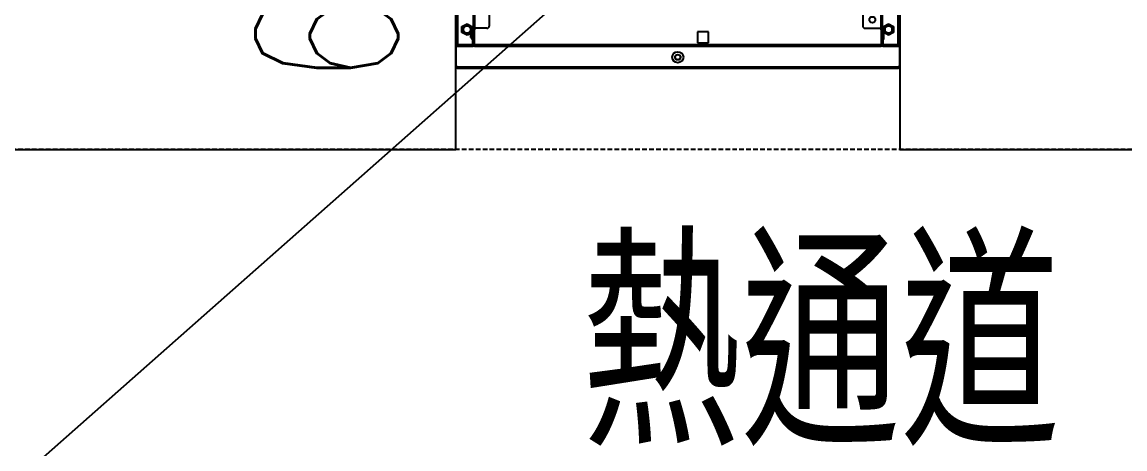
# Model space of a CAD drawing. Extents: x 225000 to 2157367, y 208400 to 840900.
# Drawn here: x 503179 to 504670, y 414998 to 415575 of the extents above; entities that cross this region are included whole.
import ezdxf

# ---------------------------------------------------------------- set-up
doc = ezdxf.new("R2010")
doc.units = 0
doc.header["$LTSCALE"] = 10
doc.linetypes.add('XFDP20-DC-PH1$0$HIDDEN2', pattern=[0.1875, 0.125, -0.0625])
for name, color, linetype in [('XFDP20-DC-PH1$0$A-EQ (PH2)', 15, 'XFDP20-DC-PH1$0$HIDDEN2'), ('XFM2Q20-DC$0$EQUIP', 22, 'Continuous'), ('XFM2Q20-DC$0$RACK-DC1-600X1200', 6, 'Continuous'), ('XFM2Q20-DC$0$RACK-DC1-洋基', 9, 'Continuous')]:
    doc.layers.add(name, color=color, linetype=linetype)
doc.styles.add('XFM2Q20-DC$0$XOL30-HVAC-EQ-L194205$0$Standard', font='txt.shx', dxfattribs={"width": 0.8, "bigfont": 'chineset.shx'})
pattern_1 = [(45, (-3953.437, -702.407), (-22.45064, 22.45064), [])]

# ---------------------------------------------------------------- blocks, each defined once
blk = doc.blocks.new('Data Center Layout_L20')
blk.add_line((511825.59, 222602.31), (498925.59, 211202.31))
blk = doc.blocks.new('XFDP20-DC-PH1')
at = {"layer": 'XFDP20-DC-PH1$0$A-EQ (PH2)', "ltscale": 5}
blk.add_lwpolyline([(509845.6, 215402.3), (500725.6, 215402.3), (500725.6, 216602.3), (509845.6, 216602.3)], close=True, dxfattribs=at)
blk = doc.blocks.new('XFM2Q20-DC$0$RACK-70W-一般型')
at = {"layer": 'XFM2Q20-DC$0$EQUIP'}
h = blk.add_hatch(dxfattribs=at)
h.set_pattern_fill('ANSI31', color=256, scale=10, style=0)
h.set_pattern_definition(pattern_1)
edge = h.paths.add_edge_path(flags=0)
edge.add_arc((-277, 1058), 2, 0, 90)
edge.add_line((-277, 1060), (-298, 1060))
edge.add_arc((-298, 1058), 2, 90, 180)
edge.add_line((-300, 1058), (-300, 1017))
edge.add_arc((-298, 1017), 2, 180, 270)
edge.add_line((-298, 1015), (-278.6, 1015))
edge.add_arc((-278.6, 1015), 0.001, 0, 90, ccw=False)
edge.add_line((-278.6, 1015), (-278.6, 995))
edge.add_line((-278.6, 995), (-276.6, 995))
edge.add_line((-276.6, 995), (-276.6, 1015))
edge.add_arc((-278.6, 1015), 2, 0, 90)
edge.add_line((-278.6, 1017), (-298, 1017))
edge.add_arc((-298, 1017), 0.001, 180, 270, ccw=False)
edge.add_line((-298, 1017), (-298, 1058))
edge.add_arc((-298, 1058), 0.001, 90, 180, ccw=False)
edge.add_line((-298, 1058), (-277, 1058))
edge.add_arc((-277, 1058), 0.001, 0, 90, ccw=False)
edge.add_line((-277, 1058), (-277, 1038))
edge.add_line((-277, 1038), (-275, 1038))
edge.add_line((-275, 1038), (-275, 1058))
h = blk.add_hatch(dxfattribs=at)
h.set_pattern_fill('ANSI31', color=256, scale=10, style=0)
h.set_pattern_definition(pattern_1)
edge = h.paths.add_edge_path(flags=0)
edge.add_line((278.6, 1015), (298, 1015))
edge.add_arc((298, 1017), 2, 270, 360)
edge.add_line((300, 1017), (300, 1058))
edge.add_arc((298, 1058), 2, 0, 90)
edge.add_line((298, 1060), (277, 1060))
edge.add_arc((277, 1058), 2, 90, 180)
edge.add_line((275, 1058), (275, 1038))
edge.add_line((275, 1038), (277, 1038))
edge.add_line((277, 1038), (277, 1058))
edge.add_arc((277, 1058), 0.001, 90, 180, ccw=False)
edge.add_line((277, 1058), (298, 1058))
edge.add_arc((298, 1058), 0.001, 0, 90, ccw=False)
edge.add_line((298, 1058), (298, 1017))
edge.add_arc((298, 1017), 0.001, 270, 360, ccw=False)
edge.add_line((298, 1017), (278.6, 1017))
edge.add_arc((278.6, 1015), 2, 90, 180)
edge.add_line((276.6, 1015), (276.6, 995))
edge.add_line((276.6, 995), (278.6, 995))
edge.add_line((278.6, 995), (278.6, 1015))
edge.add_arc((278.6, 1015), 0.001, 90, 180, ccw=False)
h = blk.add_hatch(dxfattribs=at)
h.set_pattern_fill('ANSI31', color=256, scale=10, style=0)
h.set_pattern_definition(pattern_1)
edge = h.paths.add_edge_path(flags=0)
edge.add_arc((-276.6, 1035.9), 0.01, 0, 90, ccw=False)
edge.add_line((-276.6, 1035.9), (-276.6, 947.8))
edge.add_arc((-275, 947.8), 1.61, 180, 270)
edge.add_line((-275, 946.2), (-267, 946.2))
edge.add_line((-267, 946.2), (-267, 947.8))
edge.add_line((-267, 947.8), (-275, 947.8))
edge.add_arc((-275, 947.8), 0.01, 180, 270, ccw=False)
edge.add_line((-275, 947.8), (-275, 1035.9))
edge.add_arc((-276.6, 1035.9), 1.61, 0, 90)
edge.add_line((-276.6, 1037.5), (-277, 1037.5))
edge.add_arc((-277, 1037.5), 0.01, 180, 270, ccw=False)
edge.add_line((-277, 1037.5), (-277, 1050.9))
edge.add_line((-277, 1050.9), (-278.6, 1050.9))
edge.add_line((-278.6, 1050.9), (-278.6, 1037.5))
edge.add_arc((-277, 1037.5), 1.61, 180, 270)
edge.add_line((-277, 1035.9), (-276.6, 1035.9))
h = blk.add_hatch(dxfattribs=at)
h.set_pattern_fill('ANSI31', color=256, scale=10, style=0)
h.set_pattern_definition(pattern_1)
edge = h.paths.add_edge_path(flags=0)
edge.add_line((276.6, 1035.9), (277, 1035.9))
edge.add_arc((277, 1037.5), 1.61, 270, 360)
edge.add_line((278.6, 1037.5), (278.6, 1050.9))
edge.add_line((278.6, 1050.9), (277, 1050.9))
edge.add_line((277, 1050.9), (277, 1037.5))
edge.add_arc((277, 1037.5), 0.01, 270, 360, ccw=False)
edge.add_line((277, 1037.5), (276.6, 1037.5))
edge.add_arc((276.6, 1035.9), 1.61, 90, 180)
edge.add_line((275, 1035.9), (275, 947.8))
edge.add_arc((275, 947.8), 0.01, 270, 360, ccw=False)
edge.add_line((275, 947.8), (255, 947.8))
edge.add_line((255, 947.8), (255, 946.2))
edge.add_line((255, 946.2), (275, 946.2))
edge.add_arc((275, 947.8), 1.61, 270, 360)
edge.add_line((276.6, 947.8), (276.6, 1035.9))
edge.add_arc((276.6, 1035.9), 0.01, 90, 180, ccw=False)
for p, q in [((-298, 1088), (-298, 1090)), ((-298, 1090), (-297.9, 1090)), ((-297.9, 1090), (-297.9, 1088)), ((297.9, 1090), (-297.9, 1090)), ((297.9, 1090), (297.9, 1088)), ((297.9, 1090), (298, 1090)), ((298, 1088), (298, 1090)), ((-298, 1088), (-300, 1088)), ((-300, 1087.9), (-300, 1088)), ((-300, 1087.9), (-300, 1060)), ((-300, 1087.9), (-297.9, 1087.9)), ((-298, 1088), (-297.9, 1088)), ((-298, 1087.9), (-298, 1088)), ((-297.9, 1088), (-297.9, 1087.9)), ((297.9, 1088), (-297.9, 1088)), ((297.9, 1088), (297.9, 1087.9)), ((297.9, 1088), (298, 1088)), ((297.9, 1087.9), (300, 1087.9)), ((298, 1088), (300, 1088)), ((298, 1088), (298, 1087.9)), ((300, 1088), (300, 1087.9)), ((300, 1060), (300, 1087.9)), ((-300, 1060), (-275, 1060)), ((-277, 1060), (-298, 1060)), ((275, 1060), (-275, 1060)), ((-275, 1058), (-275, 1060)), ((-275, 1060), (-275, 1060)), ((275, 1060), (-275, 1060)), ((275, 1060), (275, 1058)), ((275, 1060), (275, 1060)), ((275, 1060), (300, 1060)), ((298, 1060), (277, 1060)), ((-300, 1058), (-300, 1017)), ((-298, 1058), (-298, 1017)), ((-277, 1058), (-298, 1058)), ((-298, 1017.1), (-298, 1057.9)), ((-298, 1057.9), (-298, 1057.9)), ((-277, 1057.9), (-298, 1057.9)), ((-291.8, 1041.4), (-285, 1045.3)), ((-285, 1045.3), (-285, 1043.3)), ((-285, 1045.3), (-278.6, 1041.6)), ((-278.6, 1050.9), (-278.6, 1037.5)), ((-277, 1050.9), (-278.6, 1050.9)), ((-277, 1038), (-277, 1058)), ((-277, 1050.9), (-277, 1037.5)), ((-275, 1038), (-275, 1058)), ((275, 1058), (-275, 1058)), ((-26.4, 1055.5), (-41.4, 1055.5)), ((-41.4, 1055.5), (-41.4, 1040.5)), ((-26.4, 1040.5), (-26.4, 1055.5)), ((275, 1058), (275, 1038)), ((277, 1058), (277, 1038)), ((298, 1058), (277, 1058)), ((298, 1057.9), (277, 1057.9)), ((277, 1037.5), (277, 1050.9)), ((278.6, 1050.9), (277, 1050.9)), ((278.6, 1037.5), (278.6, 1050.9)), ((280.2, 1048.2), (279.2, 1048.2)), ((279.2, 1048.2), (279.2, 1041.6)), ((280.2, 1041.6), (280.2, 1048.2)), ((280.2, 1042.5), (285, 1045.3)), ((285, 1045.3), (285, 1043.3)), ((285, 1045.3), (291.8, 1041.4)), ((298, 1017), (298, 1058)), ((298, 1057.9), (298, 1017.1)), ((298, 1057.9), (298, 1057.9)), ((300, 1017), (300, 1058)), ((-291.8, 1041.4), (-290, 1040.4)), ((-291.8, 1033.6), (-291.8, 1041.4)), ((-291.8, 1033.6), (-290, 1034.6)), ((-285, 1029.7), (-291.8, 1033.6)), ((-285, 1043.3), (-290, 1040.4)), ((-290, 1040.4), (-290, 1034.6)), ((-290, 1034.6), (-285, 1031.7)), ((-280, 1040.4), (-285, 1043.3)), ((-285, 1031.7), (-280, 1034.6)), ((-278.3, 1033.6), (-285, 1029.7)), ((-285, 1031.7), (-285, 1029.7)), ((-280, 1040.4), (-278.6, 1041.2)), ((-280, 1034.6), (-280, 1040.4)), ((-280, 1034.6), (-278.3, 1033.6)), ((-278.3, 1036.5), (-278.3, 1033.6)), ((-277, 1038), (-275, 1038)), ((-277, 1037.5), (-276.6, 1037.5)), ((-277, 1035.9), (-276.6, 1035.9)), ((-276.6, 1035.9), (-276.6, 947.8)), ((-275, 1038), (-275, 1035.9)), ((-275, 1035.9), (-275, 947.8)), ((-275, 1035.8), (-275, 1035.8)), ((-275, 947.9), (-275, 1035.8)), ((-253, 1035.8), (-275, 1035.8)), ((-250, 950.9), (-250, 1032.8)), ((-41.4, 1040.5), (-26.4, 1040.5)), ((255, 947.9), (255, 1032.8)), ((258, 1035.8), (275, 1035.8)), ((275, 1038), (277, 1038)), ((275, 1035.9), (275, 1038)), ((275, 947.8), (275, 1035.9)), ((275, 1035.8), (275, 947.9)), ((275, 1035.8), (275, 1035.8)), ((276.6, 1037.5), (277, 1037.5)), ((276.6, 947.8), (276.6, 1035.9)), ((276.6, 1035.9), (277, 1035.9)), ((278.3, 1033.6), (278.3, 1036.5)), ((278.3, 1033.6), (280, 1034.6)), ((285, 1029.7), (278.3, 1033.6)), ((278.6, 1041.2), (280, 1040.4)), ((279.2, 1041.6), (280.2, 1041.6)), ((285, 1043.3), (280, 1040.4)), ((280, 1040.4), (280, 1034.6)), ((280, 1034.6), (285, 1031.7)), ((290, 1040.4), (285, 1043.3)), ((285, 1031.7), (290, 1034.6)), ((291.8, 1033.6), (285, 1029.7)), ((285, 1031.7), (285, 1029.7)), ((290, 1040.4), (291.8, 1041.4)), ((290, 1034.6), (290, 1040.4)), ((290, 1034.6), (291.8, 1033.6)), ((291.8, 1041.4), (291.8, 1033.6))]:
    blk.add_line(p, q, dxfattribs=at)
for centre, radius in [((0, 1075), 7.5), ((0, 1075), 3.7), ((0, 1075), 3.5), ((-285, 1037.5), 5), ((285, 1037.5), 5), ((-263, 1024.3), 4)]:
    blk.add_circle(centre, radius, dxfattribs=at)
for centre, radius, start, end in [((-298, 1088), 2.01, 90, 180), ((298, 1088), 2.01, 0, 90), ((-298, 1088), 0.01, 90, 180), ((298, 1088), 0.01, 0, 90), ((-298, 1058), 2, 90, 180), ((-277, 1058), 2, 0, 90), ((277, 1058), 2, 90, 180), ((298, 1058), 2, 0, 90), ((-298, 1058), 0.001, 90, 180), ((-277, 1058), 0.001, 0, 90), ((277, 1058), 0.001, 90, 180), ((279.2, 1048.8), 0.61, 180, 270), ((298, 1058), 0.001, 0, 90), ((-277, 1037.5), 1.61, 180, 270), ((-277, 1037.5), 0.01, 180, 270), ((-276.6, 1035.9), 1.61, 0, 90), ((-276.6, 1035.9), 0.01, 0, 90), ((-253, 1032.8), 3, 0, 90), ((258, 1032.8), 3, 90, 180), ((276.6, 1035.9), 1.61, 90, 180), ((276.6, 1035.9), 0.01, 90, 180), ((277, 1037.5), 0.01, 270, 0), ((277, 1037.5), 1.61, 270, 0), ((279.2, 1041), 0.61, 90, 180)]:
    blk.add_arc(centre, radius, start, end, dxfattribs=at)
blk = doc.blocks.new('XFM2Q20-DC')
at = {"layer": 'XFM2Q20-DC$0$RACK-DC1-600X1200'}
for p, q in [((503765.6, 215402.3), (503765.6, 216602.3)), ((503155.6, 215402.3), (503765.6, 215402.3)), ((504365.6, 215402.3), (504975.6, 215402.3))]:
    blk.add_line(p, q, dxfattribs=at)
for points in [[(503765.6, 216602.3), (503155.6, 216602.3), (503155.6, 215402.3), (503765.6, 215402.3)], [(504975.6, 216602.3), (504365.6, 216602.3), (504365.6, 215402.3), (504975.6, 215402.3)]]:
    blk.add_lwpolyline(points, close=True, dxfattribs=at)
at = {"layer": 'XFM2Q20-DC$0$RACK-DC1-洋基', "rotation": 180}
blk.add_blockref('XFM2Q20-DC$0$RACK-70W-一般型', (504065.6, 216602.3, 0), dxfattribs=at)
at = {"color": 53, "style": 'XFM2Q20-DC$0$XOL30-HVAC-EQ-L194205$0$Standard', "width": 0.8}
blk.add_text('600X1200', height=192.55, rotation=90, dxfattribs=at).set_placement((503687.4, 215486.4, 0))
blk.add_text('熱通道', height=269.57, dxfattribs=at).set_placement((503935.3, 215002.2, 0))

msp = doc.modelspace()

# ---------------------------------------------------------------- block references
for name in ['Data Center Layout_L20', 'XFDP20-DC-PH1', 'XFM2Q20-DC']:
    msp.add_blockref(name, (0, 200000))

doc.saveas('drawing.dxf')
